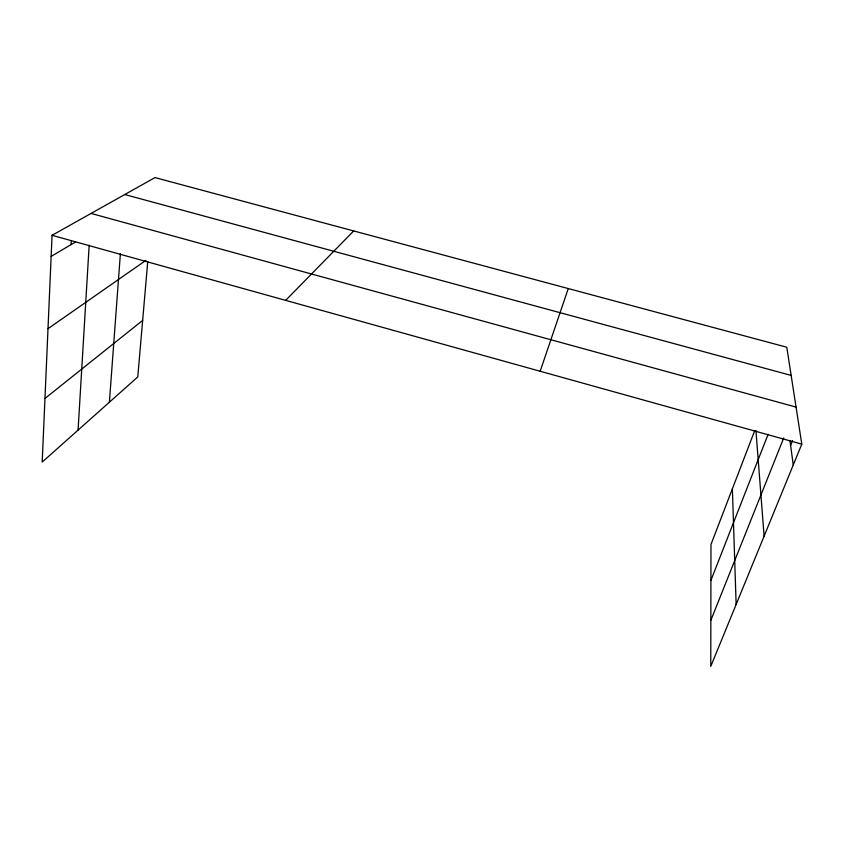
<?xml version="1.0" encoding="UTF-8"?>
<svg xmlns="http://www.w3.org/2000/svg" width="844" height="844" viewBox="0 0 844 844"><rect width="100%" height="100%" fill="white"/><g stroke="black" fill="none" stroke-linecap="round" stroke-linejoin="round"><path stroke-width="1.27" d="M754.8 430.44L710.975 544.486L710.764 666.412L801.8 444.134L786.787 347.232L154.99 177.588L52.064 235.297L42.2 462.079L137.762 376.941L147.742 261.545M71.086 244.602L71.297 240.74M78.07 430.123L89.169 245.182M109.393 402.219L120.386 253.696M540.171 371.254L568.265 288.564M710.912 580.398L768.114 434.27M710.838 620.329L783.749 437.909M790.606 445.368L792.537 440.579M285.662 300.369L353.699 230.95M44.964 398.473L142.657 320.403M48.002 328.685L145.917 260.363M51.146 256.407L75.506 241.985M124.764 194.531L791.155 375.411M91.078 213.427L796.061 407.093M52.064 235.297L801.8 444.134M789.942 440.462L793.254 464.991M755.939 430.577L764.115 536.14M732.381 488.792L736.137 604.462"/></g></svg>
